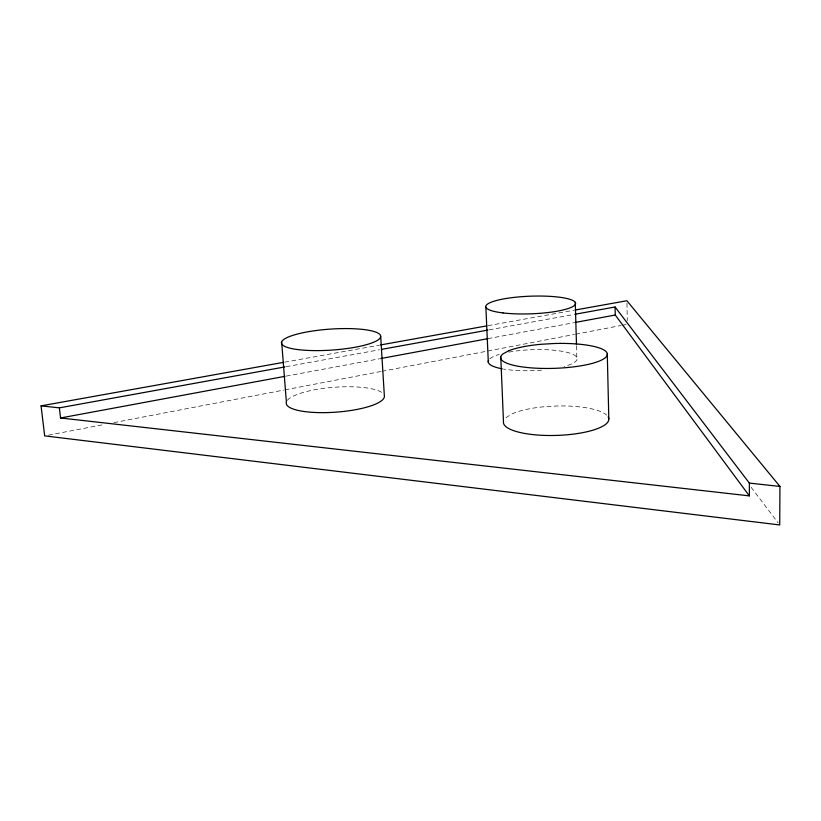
<?xml version="1.0" encoding="UTF-8"?>
<svg xmlns="http://www.w3.org/2000/svg" width="821" height="821" viewBox="0 0 821 821"><rect width="100%" height="100%" fill="white"/><g stroke="black" fill="none" stroke-linecap="round" stroke-linejoin="round"><path stroke-width="0.62" stroke-dasharray="4.11 3.08" d="M505.869 417.725L511.575 414.133A52.729 14.696 -1.8 0 1 543.358 406.816L556.535 406.005A52.729 14.696 -1.8 0 1 606.647 415.087M48.449 435.151L102.563 424.796M113.893 422.62L283.789 390.088M285.051 389.852L380.698 371.533M381.96 371.297L574.505 334.424M575.767 334.178L621.076 325.506M622.339 325.26L626.105 324.541M286.221 376.09L379.518 358.777M487.931 338.652L573.663 322.735M286.19 366.689L379.446 349.767M489.07 329.857L573.499 314.535M284.733 362.143L379.425 345.148M488.013 325.67L573.869 310.256M751.102 487.264L778.175 522.915M576.516 345.877L576.845 357.392M626.946 303.226L627.295 320.58M287.34 400.361A49.219 12.469 -4.2 0 1 334.578 387.245A49.219 12.469 -4.2 0 1 382.945 393.362M508.917 352.117A44.498 10.478 -2.1 0 1 567.434 352.435A44.498 10.478 -2.1 0 1 564.13 366.505M541.542 370.138A44.498 10.478 -2.1 0 1 503.499 369.06M489.809 358.859A44.498 10.478 -2.1 0 1 499.24 354.395"/><path stroke-width="1.23" d="M575.131 310.03L626.895 300.743L779.95 486.432L779.724 524.947L44.673 435.879L41.05 405.861L59.369 407.863L60.559 417.971L749.347 495.874L749.357 483.097L615.083 306.992L574.762 314.31M60.559 417.971L284.959 376.326M380.77 358.541L487.931 338.652M574.916 322.509L615.268 315.018L749.347 495.874M59.369 407.863L284.928 366.915M381.96 349.305L487.818 330.093M41.05 405.861L283.471 362.369M380.687 344.923L486.75 325.896M749.357 483.097L779.95 486.432M281.654 341.885L286.385 402.044A49.219 12.469 -4.2 0 0 332.874 412.358A49.219 12.469 -4.2 0 0 384.402 396.481L380.698 336.569A49.732 10.509 -3.9 0 0 307.044 331.941A49.732 10.509 -3.9 0 0 305.515 350.29A49.732 10.509 -3.9 0 0 380.698 336.569M485.888 307.085L488.31 362.287M500.779 356.961L503.468 421.542A52.729 14.696 -1.8 0 0 559.07 435.315A52.729 14.696 -1.8 0 0 608.166 416.904M575.275 302.395L576.486 344.594M615.083 306.992L615.268 315.018M607.283 353.964L608.813 418.802M502.247 368.834A44.498 10.478 -2.1 0 1 488.526 360.45M509.03 350.649L503.232 353.718A53.324 12.407 -1.9 0 0 542.958 368.424A53.324 12.407 -1.9 0 0 606.986 355.667A53.324 12.407 -1.9 0 0 554.503 343.496L541.193 344.276A53.324 12.407 -1.9 0 0 509.03 350.649M502.986 312.924A44.919 8.815 -2.1 0 0 575.141 304.704A44.919 8.815 -2.1 0 0 513.987 297.407A44.919 8.815 -2.1 0 0 502.986 312.924"/></g></svg>
